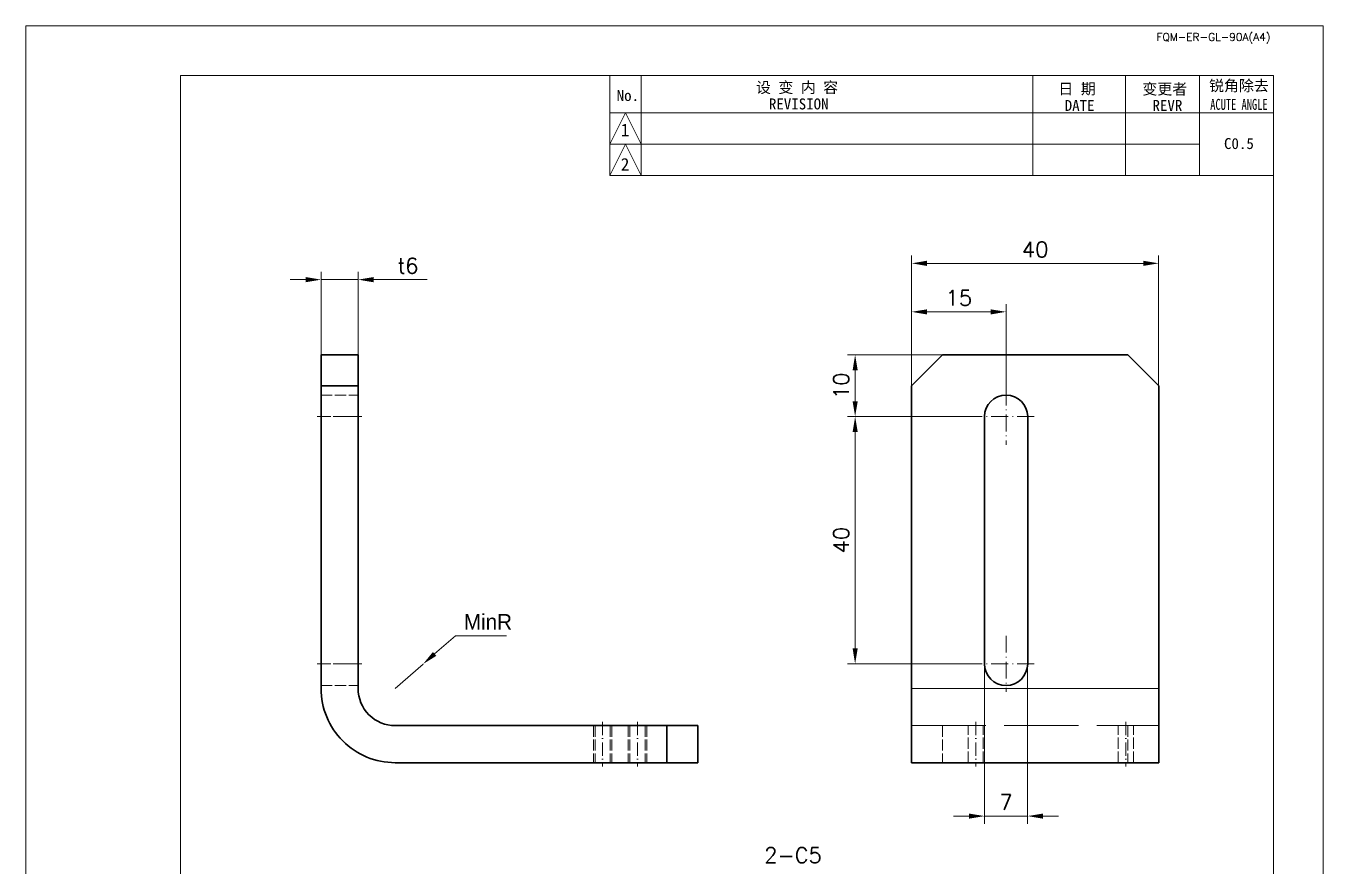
# Model space of a CAD drawing. Header units: millimetres. Extents: x -168473 to -148463, y 295526 to 306160.
# Drawn here: x -165529.2 to -165319.2, y 305271.6 to 305407.5 of the extents above; entities that cross this region are included whole.
import ezdxf
from ezdxf.enums import TextEntityAlignment as Align

# ---------------------------------------------------------------- set-up
doc = ezdxf.new("R2010")
doc.units = ezdxf.units.MM
doc.linetypes.add('DASHDOT', pattern=[18.5, 12, -3, 0.5, -3])
doc.linetypes.add('DASHED', pattern=[15, 12, -3])
for name, color, linetype, lineweight in [('A4', 3, 'Continuous', 20), ('图框', 7, 'Continuous', 20), ('尺寸线', 3, 'Continuous', 13)]:
    doc.layers.add(name, color=color, linetype=linetype, lineweight=lineweight)
doc.styles.add('CH-1', font='')
doc.styles.get("Standard").update_dxf_attribs({"font": 'txt', "bigfont": 'gbcbig.shx'})
doc.styles.get('CH-1').set_extended_font_data('SimSun')
doc.dimstyles.new('副本01', dxfattribs={"dimtxt": 2.5, "dimasz": 2.5, "dimexe": 1.25, "dimexo": 0, "dimgap": 1, "dimtad": 1, "dimdsep": 46, "dimtxsty": 'Standard', "dimcen": 1, "dimclrd": 3, "dimclre": 3, "dimclrt": 1, "dimadec": 1, "dimazin": 2, "dimtfac": 1, "dimtmove": 0, "dimatfit": 3, "dimfxl": 0, "dimtolj": 1, "dimlwd": -1, "dimlwe": -1, "dimarcsym": 0})
doc.dimstyles.new('副本01$4', dxfattribs={"dimtxt": 2.5, "dimasz": 2.5, "dimexe": 1.25, "dimexo": 0, "dimgap": 1, "dimtad": 1, "dimtih": 1, "dimtoh": 1, "dimdsep": 46, "dimtxsty": 'Standard', "dimcen": 1, "dimclrd": 3, "dimclre": 3, "dimclrt": 1, "dimadec": 1, "dimazin": 2, "dimtfac": 1, "dimtmove": 0, "dimatfit": 3, "dimfxl": 0, "dimtolj": 1, "dimlwd": -1, "dimlwe": -1, "dimarcsym": 0})

# ---------------------------------------------------------------- blocks, each defined once
blk = doc.blocks.new('1比1 竖框')
at = {"layer": '图框'}
for p, q in [((0, 0), (0, 297)), ((0, 297), (210, 297)), ((178, 297), (202, 297)), ((210, 297), (210, 0)), ((25, 289), (202, 289)), ((25, 10), (25, 289)), ((25, 272.79), (25, 289)), ((94.55, 272.79), (94.55, 289)), ((99.62, 289), (99.62, 272.79)), ((163, 289), (163, 272.79)), ((163, 289), (163, 272.79)), ((163, 289), (163, 272.79)), ((163, 289), (163, 272.79)), ((163, 289), (163, 272.79)), ((178, 289), (178, 272.79)), ((178, 289), (178, 272.79)), ((178, 289), (178, 272.79)), ((178, 289), (178, 272.79)), ((178, 289), (178, 272.79)), ((178, 289), (202, 289)), ((178, 289), (202, 289)), ((178, 289), (202, 289)), ((178, 289), (202, 289)), ((202, 289), (178, 289)), ((190, 289), (190, 272.79)), ((190, 289), (190, 272.79)), ((190, 289), (190, 272.79)), ((190, 289), (190, 272.79)), ((190, 289), (190, 272.79)), ((202, 289), (202, 10)), ((94.55, 277.86), (97.09, 282.93)), ((94.55, 282.93), (190, 282.93)), ((94.55, 282.93), (190, 282.93)), ((94.55, 282.93), (190, 282.93)), ((94.55, 282.93), (190, 282.93)), ((97.09, 282.93), (99.62, 277.86)), ((190, 282.93), (202, 282.93)), ((190, 282.93), (202, 282.93)), ((190, 282.93), (202, 282.93)), ((190, 282.93), (202, 282.93)), ((94.55, 272.79), (97.09, 277.86)), ((94.55, 277.86), (190, 277.86)), ((94.55, 277.86), (190, 277.86)), ((94.55, 277.86), (190, 277.86)), ((94.55, 277.86), (190, 277.86)), ((97.09, 277.86), (99.62, 272.79)), ((94.55, 272.79), (202, 272.79)), ((202, 272.79), (94.55, 272.79)), ((94.55, 272.79), (202, 272.79)), ((94.55, 272.79), (202, 272.79))]:
    blk.add_line(p, q, dxfattribs=at)
at = {"layer": '图框', "style": 'CH-1'}
for s, height, p in [('设 变 内 容', 1.775, (124.84, 287.09)), ('日 期', 1.775, (170.17, 286.84)), ('变更者', 1.775, (184.38, 286.84)), ('锐角除去', 1.775, (196.38, 287.37)), ('No.', 1.775, (97.45, 285.73)), ('REVISION', 1.775, (125.11, 284.38)), ('DATE', 1.775, (170.59, 284.13)), ('REVR', 1.775, (184.8, 284.13)), ('1', 2.03, (97, 280.16)), ('C0.5', 1.775, (196.38, 277.97)), ('2', 2.03, (97, 274.61))]:
    blk.add_text(s, height=height, dxfattribs=at).set_placement(p, align=Align.MIDDLE)
at = {"layer": '图框', "style": 'CH-1', "width": 0.7}
blk.add_text('ACUTE ANGLE', height=1.7746, dxfattribs=at).set_placement((196.38, 284.31), align=Align.MIDDLE)
at = {"layer": '图框', "insert": (192.25, 295), "char_height": 1.25, "width": 39, "attachment_point": 5}
blk.add_mtext('{\\Ftxt,@extfont2|c134;FQM-ER-GL-90A(A4)}', dxfattribs=at)
blk = doc.blocks.new('*D7589')
at = {"layer": 'Defpoints', "color": 0}
for p in [(-165394.92, 305344.3), (-165375.04, 305344.3), (-165375.04, 305304.3)]:
    blk.add_point(p, dxfattribs=at)
at = {"layer": '尺寸线', "color": 3}
for p, q in [((-165375.04, 305344.3), (-165396.17, 305344.3)), ((-165394.92, 305306.8), (-165394.92, 305341.8)), ((-165375.04, 305304.3), (-165396.17, 305304.3))]:
    blk.add_line(p, q, dxfattribs=at)
for points in [[(-165395.33, 305341.8), (-165394.5, 305341.8), (-165394.92, 305344.3)], [(-165395.33, 305306.8), (-165394.5, 305306.8), (-165394.92, 305304.3)]]:
    blk.add_solid(points, dxfattribs=at)
at = {"layer": '尺寸线', "color": 1, "insert": (-165397.17, 305324.3), "char_height": 2.5, "attachment_point": 5, "rotation": 90}
blk.add_mtext('\\A1;40', dxfattribs=at)
blk = doc.blocks.new('*D7590')
at = {"layer": 'Defpoints', "color": 0}
for p in [(-165394.92, 305354.3), (-165380.78, 305354.3), (-165388.77, 305344.3)]:
    blk.add_point(p, dxfattribs=at)
at = {"layer": '尺寸线', "color": 3}
for p, q in [((-165380.78, 305354.3), (-165396.17, 305354.3)), ((-165394.92, 305346.8), (-165394.92, 305351.8)), ((-165388.77, 305344.3), (-165396.17, 305344.3))]:
    blk.add_line(p, q, dxfattribs=at)
for points in [[(-165395.33, 305351.8), (-165394.5, 305351.8), (-165394.92, 305354.3)], [(-165395.33, 305346.8), (-165394.5, 305346.8), (-165394.92, 305344.3)]]:
    blk.add_solid(points, dxfattribs=at)
at = {"layer": '尺寸线', "color": 1, "insert": (-165397.17, 305349.3), "char_height": 2.5, "attachment_point": 5, "rotation": 90}
blk.add_mtext('\\A1;10', dxfattribs=at)
blk = doc.blocks.new('*D7591')
at = {"layer": 'Defpoints', "color": 0}
for p in [(-165385.78, 305361.26), (-165385.78, 305349.3), (-165370.49, 305348.85)]:
    blk.add_point(p, dxfattribs=at)
at = {"layer": '尺寸线', "color": 3}
for p, q in [((-165385.78, 305349.3), (-165385.78, 305362.51)), ((-165372.99, 305361.26), (-165383.28, 305361.26)), ((-165370.49, 305348.85), (-165370.49, 305362.51))]:
    blk.add_line(p, q, dxfattribs=at)
for points in [[(-165383.28, 305361.67), (-165383.28, 305360.84), (-165385.78, 305361.26)], [(-165372.99, 305361.67), (-165372.99, 305360.84), (-165370.49, 305361.26)]]:
    blk.add_solid(points, dxfattribs=at)
at = {"layer": '尺寸线', "color": 1, "insert": (-165378.13, 305363.51), "char_height": 2.5, "attachment_point": 5}
blk.add_mtext('\\A1;15', dxfattribs=at)
blk = doc.blocks.new('*D7592')
at = {"layer": 'Defpoints', "color": 0}
for p in [(-165345.78, 305369.11), (-165385.78, 305352.54), (-165345.78, 305349.3)]:
    blk.add_point(p, dxfattribs=at)
at = {"layer": '尺寸线', "color": 3}
for p, q in [((-165385.78, 305352.54), (-165385.78, 305370.36)), ((-165345.78, 305349.3), (-165345.78, 305370.36)), ((-165383.28, 305369.11), (-165348.28, 305369.11))]:
    blk.add_line(p, q, dxfattribs=at)
for points in [[(-165383.28, 305369.53), (-165383.28, 305368.69), (-165385.78, 305369.11)], [(-165348.28, 305369.53), (-165348.28, 305368.69), (-165345.78, 305369.11)]]:
    blk.add_solid(points, dxfattribs=at)
at = {"layer": '尺寸线', "color": 1, "insert": (-165365.78, 305371.36), "char_height": 2.5, "attachment_point": 5}
blk.add_mtext('\\A1;40', dxfattribs=at)
blk = doc.blocks.new('*D7593')
at = {"layer": 'Defpoints', "color": 0}
for p in [(-165475.39, 305366.47), (-165481.39, 305354.3), (-165475.39, 305354.3)]:
    blk.add_point(p, dxfattribs=at)
at = {"layer": '尺寸线', "color": 3}
for p, q in [((-165481.39, 305354.3), (-165481.39, 305367.72)), ((-165475.39, 305354.3), (-165475.39, 305367.72)), ((-165483.89, 305366.47), (-165486.39, 305366.47)), ((-165481.39, 305366.47), (-165475.39, 305366.47)), ((-165472.89, 305366.47), (-165464.22, 305366.47))]:
    blk.add_line(p, q, dxfattribs=at)
for points in [[(-165483.89, 305366.89), (-165483.89, 305366.05), (-165481.39, 305366.47)], [(-165472.89, 305366.89), (-165472.89, 305366.05), (-165475.39, 305366.47)]]:
    blk.add_solid(points, dxfattribs=at)
at = {"layer": '尺寸线', "color": 1, "insert": (-165467.31, 305368.72), "char_height": 2.5, "attachment_point": 5}
blk.add_mtext('\\A1;t6', dxfattribs=at)
blk = doc.blocks.new('*D7594')
at = {"layer": 'Defpoints', "color": 0}
for p in [(-165464.88, 305304.26), (-165469.39, 305300.3)]:
    blk.add_point(p, dxfattribs=at)
at = {"layer": '尺寸线', "color": 3}
for p, q in [((-165459.64, 305308.85), (-165463, 305305.9)), ((-165451.37, 305308.85), (-165459.64, 305308.85)), ((-165469.39, 305300.3), (-165464.88, 305304.26))]:
    blk.add_line(p, q, dxfattribs=at)
blk.add_solid([(-165463.27, 305306.22), (-165462.72, 305305.59), (-165464.88, 305304.26)], dxfattribs=at)
at = {"layer": '尺寸线', "color": 1, "insert": (-165454.37, 305311.1), "char_height": 2.5, "attachment_point": 5}
blk.add_mtext('\\A1;{\\Fg13f12d,@extfont2|c134;MinR}', dxfattribs=at)
blk = doc.blocks.new('*D7601')
at = {"layer": 'Defpoints', "color": 0}
for p in [(-165373.99, 305304.3), (-165366.99, 305304.3), (-165366.99, 305279.66)]:
    blk.add_point(p, dxfattribs=at)
at = {"layer": '尺寸线', "color": 3}
for p, q in [((-165373.99, 305304.3), (-165373.99, 305278.41)), ((-165366.99, 305304.3), (-165366.99, 305278.41)), ((-165376.49, 305279.66), (-165378.99, 305279.66)), ((-165373.99, 305279.66), (-165366.99, 305279.66)), ((-165364.49, 305279.66), (-165361.99, 305279.66))]:
    blk.add_line(p, q, dxfattribs=at)
for points in [[(-165376.49, 305280.07), (-165376.49, 305279.24), (-165373.99, 305279.66)], [(-165364.49, 305280.07), (-165364.49, 305279.24), (-165366.99, 305279.66)]]:
    blk.add_solid(points, dxfattribs=at)
at = {"layer": '尺寸线', "color": 1, "insert": (-165370.49, 305281.91), "char_height": 2.5, "attachment_point": 5}
blk.add_mtext('\\A1;7', dxfattribs=at)

msp = doc.modelspace()

# ---------------------------------------------------------------- linework, layer by layer
at = {"color": 7, "lineweight": 35}
for p, q in [((-165481.389, 305354.301, 250.081), (-165475.389, 305354.301, 250.081)), ((-165481.389, 305349.301, 250.081), (-165481.389, 305354.301, 250.081)), ((-165475.389, 305354.301, 250.081), (-165475.389, 305349.301, 250.081)), ((-165380.778, 305354.301, 250.081), (-165385.778, 305349.301, 250.081)), ((-165350.778, 305354.301, 250.081), (-165380.778, 305354.301, 250.081)), ((-165345.778, 305349.301, 250.081), (-165350.778, 305354.301, 250.081)), ((-165481.389, 305300.301, 250.081), (-165481.389, 305349.301, 250.081)), ((-165481.389, 305349.301, 250.081), (-165475.389, 305349.301, 250.081)), ((-165475.389, 305300.301, 250.081), (-165475.389, 305349.301, 250.081)), ((-165385.778, 305300.301, 250.081), (-165385.778, 305349.301, 250.081)), ((-165345.778, 305300.301, 250.081), (-165345.778, 305349.301, 250.081)), ((-165373.987, 305344.301, 250.081), (-165373.987, 305304.301, 250.081)), ((-165366.987, 305304.301, 250.081), (-165366.987, 305344.301, 250.081)), ((-165385.778, 305300.301, 250.081), (-165385.778, 305288.301, 250.081)), ((-165345.778, 305288.301, 250.081), (-165345.778, 305300.301, 250.081)), ((-165469.389, 305294.301, 250.081), (-165425.389, 305294.301, 250.081)), ((-165420.389, 305294.301, 250.081), (-165425.389, 305294.301, 250.081)), ((-165425.389, 305294.301, 250.081), (-165425.389, 305288.301, 250.081)), ((-165420.389, 305294.301, 250.081), (-165420.389, 305288.301, 250.081)), ((-165469.389, 305288.301, 250.081), (-165425.389, 305288.301, 250.081)), ((-165420.389, 305288.301, 250.081), (-165425.389, 305288.301, 250.081)), ((-165385.778, 305288.301, 250.081), (-165345.778, 305288.301, 250.081))]:
    msp.add_line(p, q, dxfattribs=at)
at = {"color": 7, "linetype": 'DASHED', "lineweight": 13, "ltscale": 0.15}
for p, q in [((-165481.389, 305349.301, 250.081), (-165475.389, 305349.301, 250.081)), ((-165481.389, 305347.801, 250.081), (-165475.389, 305347.801, 250.081)), ((-165475.389, 305344.301, 250.081), (-165481.389, 305344.301, 250.081)), ((-165475.389, 305344.301, 250.081), (-165481.389, 305344.301, 250.081)), ((-165475.389, 305304.301, 250.081), (-165481.389, 305304.301, 250.081)), ((-165475.389, 305304.301, 250.081), (-165481.389, 305304.301, 250.081)), ((-165481.389, 305300.801, 250.081), (-165475.389, 305300.801, 250.081)), ((-165437.299, 305294.301, 250.081), (-165437.299, 305288.301, 250.081)), ((-165437.028, 305294.301, 250.081), (-165437.028, 305288.301, 250.081)), ((-165434.569, 305294.301, 250.081), (-165434.569, 305288.301, 250.081)), ((-165434.299, 305294.301, 250.081), (-165434.299, 305288.301, 250.081)), ((-165431.665, 305294.301, 250.081), (-165431.665, 305288.301, 250.081)), ((-165431.394, 305294.301, 250.081), (-165431.394, 305288.301, 250.081)), ((-165428.935, 305294.301, 250.081), (-165428.935, 305288.301, 250.081)), ((-165428.665, 305294.301, 250.081), (-165428.665, 305288.301, 250.081)), ((-165425.389, 305294.301, 250.081), (-165425.389, 305288.301, 250.081)), ((-165380.778, 305294.301, 250.081), (-165380.778, 305288.301, 250.081)), ((-165376.633, 305288.301, 250.081), (-165376.633, 305294.301, 250.081)), ((-165374.174, 305288.301, 250.081), (-165374.174, 305294.301, 250.081)), ((-165352.31, 305288.301, 250.081), (-165352.31, 305294.301, 250.081)), ((-165350.778, 305294.301, 250.081), (-165350.778, 305288.301, 250.081)), ((-165349.852, 305288.301, 250.081), (-165349.852, 305294.301, 250.081))]:
    msp.add_line(p, q, dxfattribs=at)
at = {"color": 7, "linetype": 'DASHDOT', "lineweight": 13, "ltscale": 0.227502}
for p, q in [((-165370.487, 305348.852, 250.081), (-165370.487, 305339.751, 250.081)), ((-165365.937, 305344.301, 250.081), (-165375.037, 305344.301, 250.081)), ((-165370.487, 305308.852, 250.081), (-165370.487, 305299.751, 250.081)), ((-165365.937, 305304.301, 250.081), (-165375.037, 305304.301, 250.081))]:
    msp.add_line(p, q, dxfattribs=at)
at = {"color": 7, "linetype": 'DASHDOT', "lineweight": 13, "ltscale": 0.179999}
for p, q in [((-165481.989, 305344.301, 250.081), (-165474.789, 305344.301, 250.081)), ((-165481.989, 305304.301, 250.081), (-165474.789, 305304.301, 250.081))]:
    msp.add_line(p, q, dxfattribs=at)
at = {"color": 7, "linetype": 'DASHED', "lineweight": 13}
for p, q in [((-165385.778, 305300.301, 250.081), (-165345.778, 305300.301, 250.081)), ((-165385.778, 305294.301, 250.081), (-165345.778, 305294.301, 250.081))]:
    msp.add_line(p, q, dxfattribs=at)
at = {"color": 7, "lineweight": 13}
msp.add_line((-165385.778, 305300.301, 250.081), (-165345.778, 305300.301, 250.081), dxfattribs=at)
at = {"color": 7, "linetype": 'DASHDOT', "lineweight": 13, "ltscale": 0.180017}
for p, q in [((-165435.799, 305294.902, 250.081), (-165435.799, 305287.701, 250.081)), ((-165430.165, 305294.902, 250.081), (-165430.165, 305287.701, 250.081)), ((-165375.403, 305294.902, 250.081), (-165375.403, 305287.701, 250.081)), ((-165351.081, 305294.902, 250.081), (-165351.081, 305287.701, 250.081))]:
    msp.add_line(p, q, dxfattribs=at)
at = {"color": 7, "lineweight": 35}
for centre, radius, start, end in [((-165370.487, 305344.301, 250.081), 3.5, 0, 180), ((-165370.487, 305304.301, 250.081), 3.5, 180, 0), ((-165469.389, 305300.301, 250.081), 12, 179.99999, 270), ((-165469.389, 305300.301, 250.081), 6, 179.99999, 270)]:
    msp.add_arc(centre, radius, start, end, dxfattribs=at)
at = {"layer": 'A4', "elevation": 250.081}
msp.add_lwpolyline([(-165529.164, 305407.526), (-165319.164, 305407.526), (-165319.164, 305110.526), (-165529.164, 305110.526)], close=True, dxfattribs=at)
msp.add_lwpolyline([(-165529.164, 305407.526), (-165319.164, 305407.526), (-165319.164, 305110.526), (-165529.164, 305110.526)], close=True, dxfattribs=at)

# ---------------------------------------------------------------- block references
at = {"layer": '图框'}
msp.add_blockref('1比1 竖框', (-165529.164, 305110.526, 250.081), dxfattribs=at)

# ---------------------------------------------------------------- texts
at = {"layer": '尺寸线', "color": 1, "insert": (-165409.633, 305272.074, 250.081), "char_height": 2.5, "width": 22.13983, "attachment_point": 7}
msp.add_mtext('\\A1;2-C5', dxfattribs=at)

# ---------------------------------------------------------------- dimensions: what is measured, and where the dimension line sits
at = {"layer": '尺寸线'}
for base, p1, p2, picture, middle in [((-165345.778, 305369.109, 250.081), (-165385.778, 305352.537, 250.081), (-165345.778, 305349.301, 250.081), '*D7592', (-165365.778, 305371.359, 250.081)), ((-165366.987, 305279.656, 250.081), (-165373.987, 305304.301, 250.081), (-165366.987, 305304.301, 250.081), '*D7601', (-165370.487, 305281.906, 250.081))]:
    dim = msp.add_linear_dim(base=base, p1=p1, p2=p2, dimstyle='副本01', dxfattribs=at)
    dim.commit()
    dim.dimension.update_dxf_attribs({"geometry": picture, "text_midpoint": middle})
for base, p1, p2, override, picture, middle in [((-165475.389, 305366.472, 250.081), (-165481.389, 305354.301, 250.081), (-165475.389, 305354.301, 250.081), {"dimpost": 't<>'}, '*D7593', (-165467.306, 305368.722, 250.081)), ((-165385.778, 305361.258, 250.081), (-165370.487, 305348.852, 250.081), (-165385.778, 305349.301, 250.081), {"dimdec": 0}, '*D7591', (-165378.132, 305363.508, 250.081))]:
    dim = msp.add_linear_dim(base=base, p1=p1, p2=p2, dimstyle='副本01', override=override, dxfattribs=at)
    dim.commit()
    dim.dimension.update_dxf_attribs({"geometry": picture, "text_midpoint": middle})
for base, p1, p2, picture, middle in [((-165394.916, 305354.301, 250.081), (-165388.766, 305344.301, 250.081), (-165380.778, 305354.301, 250.081), '*D7590', (-165397.166, 305349.301, 250.081)), ((-165394.916, 305344.301, 250.081), (-165375.037, 305304.301, 250.081), (-165375.037, 305344.301, 250.081), '*D7589', (-165397.166, 305324.301, 250.081))]:
    dim = msp.add_linear_dim(base=base, p1=p1, p2=p2, angle=90, dimstyle='副本01', dxfattribs=at)
    dim.commit()
    dim.dimension.update_dxf_attribs({"geometry": picture, "text_midpoint": middle})
dim = msp.add_radius_dim(center=(-165469.389, 305300.301, 250.081), mpoint=(-165464.877, 305304.256, 250.081), text='{\\Fg13f12d,@extfont2|c134;MinR}', dimstyle='副本01$4', dxfattribs=at)
dim.commit()
dim.dimension.update_dxf_attribs({"geometry": '*D7594', "text_midpoint": (-165454.368, 305308.848, 250.081), "dimtype": 164})

doc.saveas('drawing.dxf')
